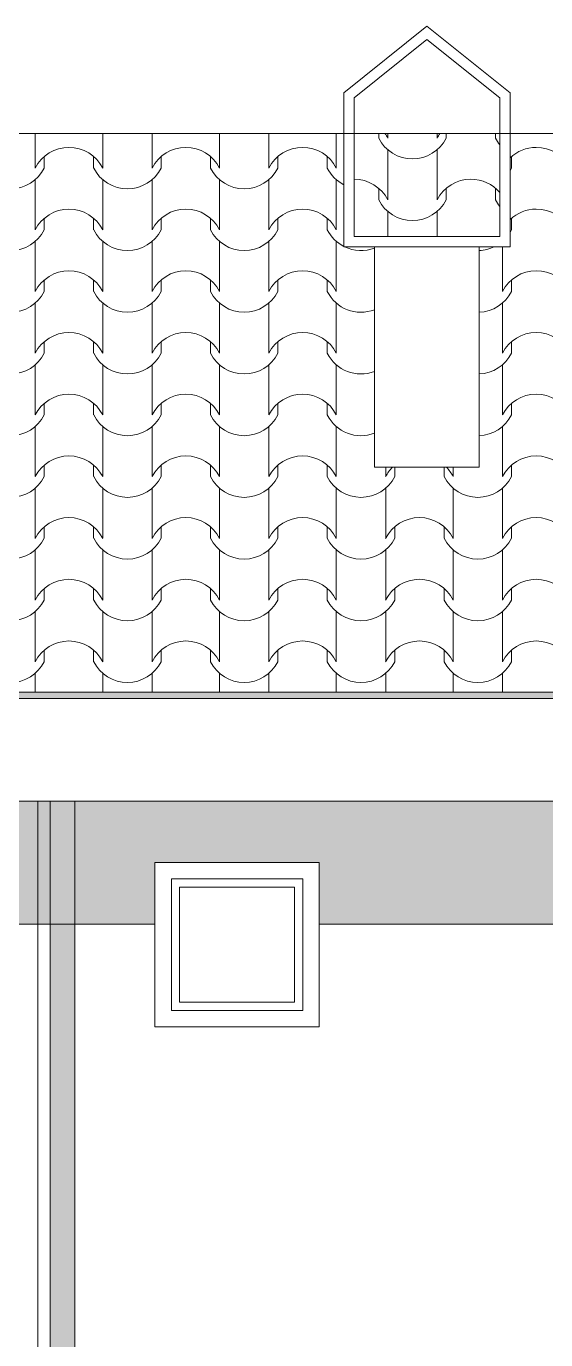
# Model space of a CAD drawing. Header units: feet. Extents: x 2791058 to 2855058, y -67651 to -18651.
# Drawn here: x 2804783 to 2806048, y -32281 to -29081 of the extents above; entities that cross this region are included whole.
import ezdxf

# ---------------------------------------------------------------- set-up
doc = ezdxf.new("R2010")
doc.units = ezdxf.units.FT
doc.header["$MEASUREMENT"] = 0
doc.linetypes.add('Hidden Line', pattern=[195.611112, 141.111112, -54.5])
doc.layers.add('Exterior walls', color=7, linetype='Continuous')
for name, color, linetype, lineweight in [('Exterior walls_Pen_No__1', 7, 'Continuous', 0), ('Exterior walls_Pen_No__80', 3, 'Continuous', 0), ('Lines_Pen_No__20', 1, 'Continuous', 0), ('Shell - Roof_Pen_No__20', 1, 'Continuous', 0), ('Shell - Roof_Pen_No__21', 7, 'Continuous', 0), ('Structural - Bearing_Pen_No__1', 7, 'Continuous', 0)]:
    doc.layers.add(name, color=color, linetype=linetype, lineweight=lineweight)
doc.layers.add('Structural - Bearing_Pen_No__61', color=7, linetype='Continuous', lineweight=0, true_color=0x6a6a6a)
doc.layers.add('Structural - Bearing_Pen_No__62', color=7, linetype='Continuous', lineweight=0, true_color=0xaaaaaa)

# ---------------------------------------------------------------- blocks, each defined once
blk = doc.blocks.new('*X2', base_point=(2247653.8, -76425))
at = {"layer": 'Structural - Bearing_Pen_No__62', "color": 253, "linetype": 'Continuous', "lineweight": 0, "true_color": 0xaaaaaa}
for p, q in [((2804805.3, -29342.3), (2804805.3, -29365.5)), ((2804969.5, -29342.3), (2804969.5, -29365.5)), ((2805089.8, -29342.3), (2805089.8, -29365.5)), ((2805254, -29342.3), (2805254, -29365.5)), ((2805374.3, -29342.3), (2805374.3, -29365.5)), ((2805538.5, -29342.3), (2805538.5, -29365.5)), ((2804805.3, -29365.5), (2804805.3, -29426.5)), ((2804969.5, -29365.5), (2804969.5, -29426.5)), ((2805089.8, -29365.5), (2805089.8, -29426.5)), ((2805254, -29365.5), (2805254, -29426.5)), ((2805374.3, -29365.5), (2805374.3, -29426.5)), ((2805538.5, -29365.5), (2805538.5, -29426.5)), ((2804827.3, -29398.4), (2804827.3, -29426.5)), ((2804947.5, -29398.4), (2804947.5, -29426.5)), ((2805111.8, -29398.4), (2805111.8, -29426.5)), ((2805232, -29398.4), (2805232, -29426.5)), ((2805396.3, -29398.4), (2805396.3, -29426.5)), ((2805516.5, -29398.4), (2805516.5, -29426.5)), ((2805965.2, -29398.4), (2805965.2, -29426.5)), ((2804805.3, -29454.9), (2804805.3, -29515.8)), ((2804969.5, -29454.9), (2804969.5, -29515.8)), ((2805089.8, -29454.9), (2805089.8, -29515.8)), ((2805254, -29454.9), (2805254, -29515.8)), ((2805374.3, -29454.9), (2805374.3, -29515.8)), ((2805538.5, -29454.9), (2805538.5, -29515.8)), ((2804805.3, -29515.8), (2804805.3, -29576.8)), ((2804969.5, -29515.8), (2804969.5, -29576.8)), ((2805089.8, -29515.8), (2805089.8, -29576.8)), ((2805254, -29515.8), (2805254, -29576.8)), ((2805374.3, -29515.8), (2805374.3, -29576.8)), ((2805538.5, -29515.8), (2805538.5, -29576.8)), ((2804827.3, -29548.8), (2804827.3, -29576.8)), ((2804947.5, -29548.8), (2804947.5, -29576.8)), ((2805111.8, -29548.8), (2805111.8, -29576.8)), ((2805232, -29548.8), (2805232, -29576.8)), ((2805396.3, -29548.8), (2805396.3, -29576.8)), ((2805516.5, -29548.8), (2805516.5, -29576.8)), ((2805965.2, -29548.8), (2805965.2, -29576.8)), ((2804805.3, -29605.2), (2804805.3, -29666.2)), ((2804969.5, -29605.2), (2804969.5, -29666.2)), ((2805089.8, -29605.2), (2805089.8, -29666.2)), ((2805254, -29605.2), (2805254, -29666.2)), ((2805374.3, -29605.2), (2805374.3, -29666.2)), ((2805538.5, -29605.2), (2805538.5, -29666.2)), ((2805943.2, -29618.2), (2805943.2, -29666.2)), ((2804805.3, -29666.2), (2804805.3, -29727.1)), ((2804969.5, -29666.2), (2804969.5, -29727.1)), ((2805089.8, -29666.2), (2805089.8, -29727.1)), ((2805254, -29666.2), (2805254, -29727.1)), ((2805374.3, -29666.2), (2805374.3, -29727.1)), ((2805538.5, -29666.2), (2805538.5, -29727.1)), ((2805943.2, -29666.2), (2805943.2, -29727.1)), ((2804827.3, -29699.1), (2804827.3, -29727.1)), ((2804947.5, -29699.1), (2804947.5, -29727.1)), ((2805111.8, -29699.1), (2805111.8, -29727.1)), ((2805232, -29699.1), (2805232, -29727.1)), ((2805396.3, -29699.1), (2805396.3, -29727.1)), ((2805516.5, -29699.1), (2805516.5, -29727.1)), ((2805965.2, -29699.1), (2805965.2, -29727.1)), ((2804805.3, -29755.5), (2804805.3, -29816.5)), ((2804969.5, -29755.5), (2804969.5, -29816.5)), ((2805089.8, -29755.5), (2805089.8, -29816.5)), ((2805254, -29755.5), (2805254, -29816.5)), ((2805374.3, -29755.5), (2805374.3, -29816.5)), ((2805538.5, -29755.5), (2805538.5, -29816.5)), ((2805943.2, -29755.5), (2805943.2, -29816.5)), ((2804805.3, -29816.5), (2804805.3, -29877.5)), ((2804969.5, -29816.5), (2804969.5, -29877.5)), ((2805089.8, -29816.5), (2805089.8, -29877.5)), ((2805254, -29816.5), (2805254, -29877.5)), ((2805374.3, -29816.5), (2805374.3, -29877.5)), ((2805538.5, -29816.5), (2805538.5, -29877.5)), ((2805943.2, -29816.5), (2805943.2, -29877.5)), ((2804827.3, -29849.5), (2804827.3, -29877.5)), ((2804947.5, -29849.5), (2804947.5, -29877.5)), ((2805111.8, -29849.5), (2805111.8, -29877.5)), ((2805232, -29849.5), (2805232, -29877.5)), ((2805396.3, -29849.5), (2805396.3, -29877.5)), ((2805516.5, -29849.5), (2805516.5, -29877.5)), ((2805965.2, -29849.5), (2805965.2, -29877.5)), ((2804805.3, -29905.9), (2804805.3, -29966.8)), ((2804969.5, -29905.9), (2804969.5, -29966.8)), ((2805089.8, -29905.9), (2805089.8, -29966.8)), ((2805254, -29905.9), (2805254, -29966.8)), ((2805374.3, -29905.9), (2805374.3, -29966.8)), ((2805538.5, -29905.9), (2805538.5, -29966.8)), ((2805943.2, -29905.9), (2805943.2, -29966.8)), ((2804805.3, -29966.8), (2804805.3, -30027.8)), ((2804969.5, -29966.8), (2804969.5, -30027.8)), ((2805089.8, -29966.8), (2805089.8, -30027.8)), ((2805254, -29966.8), (2805254, -30027.8)), ((2805374.3, -29966.8), (2805374.3, -30027.8)), ((2805538.5, -29966.8), (2805538.5, -30027.8)), ((2805943.2, -29966.8), (2805943.2, -30027.8)), ((2804827.3, -29999.8), (2804827.3, -30027.8)), ((2804947.5, -29999.8), (2804947.5, -30027.8)), ((2805111.8, -29999.8), (2805111.8, -30027.8)), ((2805232, -29999.8), (2805232, -30027.8)), ((2805396.3, -29999.8), (2805396.3, -30027.8)), ((2805516.5, -29999.8), (2805516.5, -30027.8)), ((2805965.2, -29999.8), (2805965.2, -30027.8)), ((2804805.3, -30056.2), (2804805.3, -30117.2)), ((2804969.5, -30056.2), (2804969.5, -30117.2)), ((2805089.8, -30056.2), (2805089.8, -30117.2)), ((2805254, -30056.2), (2805254, -30117.2)), ((2805374.3, -30056.2), (2805374.3, -30117.2)), ((2805538.5, -30056.2), (2805538.5, -30117.2)), ((2805943.2, -30056.2), (2805943.2, -30117.2)), ((2804805.3, -30117.2), (2804805.3, -30178.2)), ((2804969.5, -30117.2), (2804969.5, -30178.2)), ((2805089.8, -30117.2), (2805089.8, -30178.2)), ((2805254, -30117.2), (2805254, -30178.2)), ((2805374.3, -30117.2), (2805374.3, -30178.2)), ((2805538.5, -30117.2), (2805538.5, -30178.2)), ((2805943.2, -30117.2), (2805943.2, -30178.2)), ((2804827.3, -30150.1), (2804827.3, -30178.2)), ((2804947.5, -30150.1), (2804947.5, -30178.2)), ((2805111.8, -30150.1), (2805111.8, -30178.2)), ((2805232, -30150.1), (2805232, -30178.2)), ((2805396.3, -30150.1), (2805396.3, -30178.2)), ((2805516.5, -30150.1), (2805516.5, -30178.2)), ((2805658.7, -30155.4), (2805658.7, -30178.2)), ((2805680.7, -30155.4), (2805680.7, -30178.2)), ((2805801, -30155.4), (2805801, -30178.2)), ((2805823, -30155.4), (2805823, -30178.2)), ((2805965.2, -30150.1), (2805965.2, -30178.2)), ((2804805.3, -30206.5), (2804805.3, -30267.5)), ((2804969.5, -30206.5), (2804969.5, -30267.5)), ((2805089.8, -30206.5), (2805089.8, -30267.5)), ((2805254, -30206.5), (2805254, -30267.5)), ((2805374.3, -30206.5), (2805374.3, -30267.5)), ((2805538.5, -30206.5), (2805538.5, -30267.5)), ((2805658.7, -30206.5), (2805658.7, -30267.5)), ((2805823, -30206.5), (2805823, -30267.5)), ((2805943.2, -30206.5), (2805943.2, -30267.5)), ((2804805.3, -30267.5), (2804805.3, -30328.5)), ((2804969.5, -30267.5), (2804969.5, -30328.5)), ((2805089.8, -30267.5), (2805089.8, -30328.5)), ((2805254, -30267.5), (2805254, -30328.5)), ((2805374.3, -30267.5), (2805374.3, -30328.5)), ((2805538.5, -30267.5), (2805538.5, -30328.5)), ((2805658.7, -30267.5), (2805658.7, -30328.5)), ((2805823, -30267.5), (2805823, -30328.5)), ((2805943.2, -30267.5), (2805943.2, -30328.5)), ((2804827.3, -30300.5), (2804827.3, -30328.5)), ((2804947.5, -30300.5), (2804947.5, -30328.5)), ((2805111.8, -30300.5), (2805111.8, -30328.5)), ((2805232, -30300.5), (2805232, -30328.5)), ((2805396.3, -30300.5), (2805396.3, -30328.5)), ((2805516.5, -30300.5), (2805516.5, -30328.5)), ((2805680.7, -30300.5), (2805680.7, -30328.5)), ((2805801, -30300.5), (2805801, -30328.5)), ((2805965.2, -30300.5), (2805965.2, -30328.5)), ((2804805.3, -30356.9), (2804805.3, -30417.9)), ((2804969.5, -30356.9), (2804969.5, -30417.9)), ((2805089.8, -30356.9), (2805089.8, -30417.9)), ((2805254, -30356.9), (2805254, -30417.9)), ((2805374.3, -30356.9), (2805374.3, -30417.9)), ((2805538.5, -30356.9), (2805538.5, -30417.9)), ((2805658.7, -30356.9), (2805658.7, -30417.9)), ((2805823, -30356.9), (2805823, -30417.9)), ((2805943.2, -30356.9), (2805943.2, -30417.9)), ((2804805.3, -30417.9), (2804805.3, -30478.8)), ((2804969.5, -30417.9), (2804969.5, -30478.8)), ((2805089.8, -30417.9), (2805089.8, -30478.8)), ((2805254, -30417.9), (2805254, -30478.8)), ((2805374.3, -30417.9), (2805374.3, -30478.8)), ((2805538.5, -30417.9), (2805538.5, -30478.8)), ((2805658.7, -30417.9), (2805658.7, -30478.8)), ((2805823, -30417.9), (2805823, -30478.8)), ((2805943.2, -30417.9), (2805943.2, -30478.8)), ((2804827.3, -30450.8), (2804827.3, -30478.8)), ((2804947.5, -30450.8), (2804947.5, -30478.8)), ((2805111.8, -30450.8), (2805111.8, -30478.8)), ((2805232, -30450.8), (2805232, -30478.8)), ((2805396.3, -30450.8), (2805396.3, -30478.8)), ((2805516.5, -30450.8), (2805516.5, -30478.8)), ((2805680.7, -30450.8), (2805680.7, -30478.8)), ((2805801, -30450.8), (2805801, -30478.8)), ((2805965.2, -30450.8), (2805965.2, -30478.8)), ((2804805.3, -30507.2), (2804805.3, -30568.2)), ((2804969.5, -30507.2), (2804969.5, -30568.2)), ((2805089.8, -30507.2), (2805089.8, -30568.2)), ((2805254, -30507.2), (2805254, -30568.2)), ((2805374.3, -30507.2), (2805374.3, -30568.2)), ((2805538.5, -30507.2), (2805538.5, -30568.2)), ((2805658.7, -30507.2), (2805658.7, -30568.2)), ((2805823, -30507.2), (2805823, -30568.2)), ((2805943.2, -30507.2), (2805943.2, -30568.2)), ((2804805.3, -30568.2), (2804805.3, -30629.2)), ((2804969.5, -30568.2), (2804969.5, -30629.2)), ((2805089.8, -30568.2), (2805089.8, -30629.2)), ((2805254, -30568.2), (2805254, -30629.2)), ((2805374.3, -30568.2), (2805374.3, -30629.2)), ((2805538.5, -30568.2), (2805538.5, -30629.2)), ((2805658.7, -30568.2), (2805658.7, -30629.2)), ((2805823, -30568.2), (2805823, -30629.2)), ((2805943.2, -30568.2), (2805943.2, -30629.2)), ((2804827.3, -30601.1), (2804827.3, -30629.2)), ((2804947.5, -30601.1), (2804947.5, -30629.2)), ((2805111.8, -30601.1), (2805111.8, -30629.2)), ((2805232, -30601.1), (2805232, -30629.2)), ((2805396.3, -30601.1), (2805396.3, -30629.2)), ((2805516.5, -30601.1), (2805516.5, -30629.2)), ((2805680.7, -30601.1), (2805680.7, -30629.2)), ((2805801, -30601.1), (2805801, -30629.2)), ((2805965.2, -30601.1), (2805965.2, -30629.2)), ((2804805.3, -30657.6), (2804805.3, -30703.5)), ((2804969.5, -30657.6), (2804969.5, -30703.5)), ((2805089.8, -30657.6), (2805089.8, -30703.5)), ((2805254, -30657.6), (2805254, -30703.5)), ((2805374.3, -30657.6), (2805374.3, -30703.5)), ((2805538.5, -30657.6), (2805538.5, -30703.5)), ((2805658.7, -30657.6), (2805658.7, -30703.5)), ((2805823, -30657.6), (2805823, -30703.5)), ((2805943.2, -30657.6), (2805943.2, -30703.5))]:
    blk.add_line(p, q, dxfattribs=at)
for centre, radius, start, end in [((2804887.7, -29468.4), 92.5, 90.1705, 153.0115), ((2804887.1, -29468.4), 92.5, 26.9885, 89.8295), ((2805172.2, -29468.4), 92.5, 90.1705, 153.0115), ((2805171.6, -29468.4), 92.5, 26.9885, 89.8295), ((2805456.7, -29468.4), 92.5, 90.1705, 153.0115), ((2805456.1, -29468.4), 92.5, 26.9885, 89.8295), ((2806025.6, -29468.4), 92.5, 90.1705, 133.8296), ((2806025.1, -29468.4), 92.5, 26.9885, 89.8295), ((2804745.2, -29385.2), 91.9, 206.7044, 333.2956), ((2805029.7, -29385.2), 91.9, 206.7044, 333.2956), ((2805314.1, -29385.2), 91.9, 206.7044, 333.2956), ((2805598.6, -29385.2), 91.9, 206.7044, 242.7859), ((2805883.1, -29385.2), 91.9, 328.6181, 333.2956), ((2804887.7, -29618.8), 92.5, 90.1705, 153.0115), ((2804887.1, -29618.8), 92.5, 26.9885, 89.8295), ((2805172.2, -29618.8), 92.5, 90.1705, 153.0115), ((2805171.6, -29618.8), 92.5, 26.9885, 89.8295), ((2805456.7, -29618.8), 92.5, 90.1705, 153.0115), ((2805456.1, -29618.8), 92.5, 26.9885, 89.8295), ((2806025.6, -29618.8), 92.5, 90.1705, 133.8296), ((2806025.1, -29618.8), 92.5, 26.9885, 89.8295), ((2804745.2, -29535.5), 91.9, 206.7044, 333.2956), ((2805029.7, -29535.5), 91.9, 206.7044, 333.2956), ((2805314.1, -29535.5), 91.9, 206.7044, 333.2956), ((2805598.6, -29535.5), 91.9, 206.7044, 242.7859), ((2805883.1, -29535.5), 91.9, 328.6181, 333.2956), ((2805598.6, -29535.5), 91.9, 244.0777, 291.0108), ((2805883.1, -29535.5), 91.9, 272.1695, 295.9223), ((2804887.7, -29769.1), 92.5, 90.1705, 153.0115), ((2804887.1, -29769.1), 92.5, 26.9885, 89.8295), ((2805172.2, -29769.1), 92.5, 90.1705, 153.0115), ((2805171.6, -29769.1), 92.5, 26.9885, 89.8295), ((2805456.7, -29769.1), 92.5, 90.1705, 153.0115), ((2805456.1, -29769.1), 92.5, 26.9885, 89.8295), ((2806025.6, -29769.1), 92.5, 90.1705, 153.0115), ((2806025.1, -29769.1), 92.5, 26.9885, 89.8295), ((2804745.2, -29685.8), 91.9, 206.7044, 333.2956), ((2805029.7, -29685.8), 91.9, 206.7044, 333.2956), ((2805314.1, -29685.8), 91.9, 206.7044, 333.2956), ((2805598.6, -29685.8), 91.9, 206.7044, 291.0108), ((2805883.1, -29685.8), 91.9, 272.1695, 333.2956), ((2804887.7, -29919.4), 92.5, 90.1705, 153.0115), ((2804887.1, -29919.4), 92.5, 26.9885, 89.8295), ((2805172.2, -29919.4), 92.5, 90.1705, 153.0115), ((2805171.6, -29919.4), 92.5, 26.9885, 89.8295), ((2805456.7, -29919.4), 92.5, 90.1705, 153.0115), ((2805456.1, -29919.4), 92.5, 26.9885, 89.8295), ((2806025.6, -29919.4), 92.5, 90.1705, 153.0115), ((2806025.1, -29919.4), 92.5, 26.9885, 89.8295), ((2804745.2, -29836.2), 91.9, 206.7044, 333.2956), ((2805029.7, -29836.2), 91.9, 206.7044, 333.2956), ((2805314.1, -29836.2), 91.9, 206.7044, 333.2956), ((2805598.6, -29836.2), 91.9, 206.7044, 291.0108), ((2805883.1, -29836.2), 91.9, 272.1695, 333.2956), ((2804887.7, -30069.8), 92.5, 90.1705, 153.0115), ((2804887.1, -30069.8), 92.5, 26.9885, 89.8295), ((2805172.2, -30069.8), 92.5, 90.1705, 153.0115), ((2805171.6, -30069.8), 92.5, 26.9885, 89.8295), ((2805456.7, -30069.8), 92.5, 90.1705, 153.0115), ((2805456.1, -30069.8), 92.5, 26.9885, 89.8295), ((2806025.6, -30069.8), 92.5, 90.1705, 153.0115), ((2806025.1, -30069.8), 92.5, 26.9885, 89.8295), ((2804745.2, -29986.5), 91.9, 206.7044, 333.2956), ((2805029.7, -29986.5), 91.9, 206.7044, 333.2956), ((2805314.1, -29986.5), 91.9, 206.7044, 333.2956), ((2805598.6, -29986.5), 91.9, 206.7044, 291.0108), ((2805883.1, -29986.5), 91.9, 272.1695, 333.2956), ((2804887.7, -30220.1), 92.5, 90.1705, 153.0115), ((2804887.1, -30220.1), 92.5, 26.9885, 89.8295), ((2805172.2, -30220.1), 92.5, 90.1705, 153.0115), ((2805171.6, -30220.1), 92.5, 26.9885, 89.8295), ((2805456.7, -30220.1), 92.5, 90.1705, 153.0115), ((2805456.1, -30220.1), 92.5, 26.9885, 89.8295), ((2806025.6, -30220.1), 92.5, 90.1705, 153.0115), ((2806025.1, -30220.1), 92.5, 26.9885, 89.8295), ((2805741.1, -30220.1), 92.5, 135.595, 153.0115), ((2805740.6, -30220.1), 92.5, 26.9885, 44.405), ((2804745.2, -30136.8), 91.9, 206.7044, 333.2956), ((2805029.7, -30136.8), 91.9, 206.7044, 333.2956), ((2805314.1, -30136.8), 91.9, 206.7044, 333.2956), ((2805598.6, -30136.8), 91.9, 206.7044, 333.2956), ((2805883.1, -30136.8), 91.9, 206.7044, 333.2956), ((2804887.7, -30370.5), 92.5, 90.1705, 153.0115), ((2804887.1, -30370.5), 92.5, 26.9885, 89.8295), ((2805172.2, -30370.5), 92.5, 90.1705, 153.0115), ((2805171.6, -30370.5), 92.5, 26.9885, 89.8295), ((2805456.7, -30370.5), 92.5, 90.1705, 153.0115), ((2805456.1, -30370.5), 92.5, 26.9885, 89.8295), ((2805741.1, -30370.5), 92.5, 90.1705, 153.0115), ((2805740.6, -30370.5), 92.5, 26.9885, 89.8295), ((2806025.6, -30370.5), 92.5, 90.1705, 153.0115), ((2806025.1, -30370.5), 92.5, 26.9885, 89.8295), ((2804745.2, -30287.2), 91.9, 206.7044, 333.2956), ((2805029.7, -30287.2), 91.9, 206.7044, 333.2956), ((2805314.1, -30287.2), 91.9, 206.7044, 333.2956), ((2805598.6, -30287.2), 91.9, 206.7044, 333.2956), ((2805883.1, -30287.2), 91.9, 206.7044, 333.2956), ((2804887.7, -30520.8), 92.5, 90.1705, 153.0115), ((2804887.1, -30520.8), 92.5, 26.9885, 89.8295), ((2805172.2, -30520.8), 92.5, 90.1705, 153.0115), ((2805171.6, -30520.8), 92.5, 26.9885, 89.8295), ((2805456.7, -30520.8), 92.5, 90.1705, 153.0115), ((2805456.1, -30520.8), 92.5, 26.9885, 89.8295), ((2805741.1, -30520.8), 92.5, 90.1705, 153.0115), ((2805740.6, -30520.8), 92.5, 26.9885, 89.8295), ((2806025.6, -30520.8), 92.5, 90.1705, 153.0115), ((2806025.1, -30520.8), 92.5, 26.9885, 89.8295), ((2804745.2, -30437.5), 91.9, 206.7044, 333.2956), ((2805029.7, -30437.5), 91.9, 206.7044, 333.2956), ((2805314.1, -30437.5), 91.9, 206.7044, 333.2956), ((2805598.6, -30437.5), 91.9, 206.7044, 333.2956), ((2805883.1, -30437.5), 91.9, 206.7044, 333.2956), ((2804887.7, -30671.1), 92.5, 90.1705, 153.0115), ((2804887.1, -30671.1), 92.5, 26.9885, 89.8295), ((2805172.2, -30671.1), 92.5, 90.1705, 153.0115), ((2805171.6, -30671.1), 92.5, 26.9885, 89.8295), ((2805456.7, -30671.1), 92.5, 90.1705, 153.0115), ((2805456.1, -30671.1), 92.5, 26.9885, 89.8295), ((2805741.1, -30671.1), 92.5, 90.1705, 153.0115), ((2805740.6, -30671.1), 92.5, 26.9885, 89.8295), ((2806025.6, -30671.1), 92.5, 90.1705, 153.0115), ((2806025.1, -30671.1), 92.5, 26.9885, 89.8295), ((2804745.2, -30587.8), 91.9, 206.7044, 333.2956), ((2805029.7, -30587.8), 91.9, 206.7044, 333.2956), ((2805314.1, -30587.8), 91.9, 206.7044, 333.2956), ((2805598.6, -30587.8), 91.9, 206.7044, 333.2956), ((2805883.1, -30587.8), 91.9, 206.7044, 333.2956)]:
    blk.add_arc(centre, radius, start, end, dxfattribs=at)
blk = doc.blocks.new('Fill_1', base_point=(2247653.8, -74225))
at = {"layer": 'Structural - Bearing_Pen_No__1', "color": 7, "linetype": 'Continuous', "lineweight": 0}
for p, q in [((2805556.6, -29342.3), (2802636.6, -29342.3)), ((2805556.6, -29618.2), (2805556.6, -29342.3)), ((2807286.6, -29342.3), (2805961.6, -29342.3)), ((2805961.6, -29342.3), (2805961.6, -29618.2)), ((2805631.6, -29618.2), (2805556.6, -29618.2)), ((2805631.6, -30155.4), (2805631.6, -29618.2)), ((2805961.6, -29618.2), (2805886.6, -29618.2)), ((2805886.6, -29618.2), (2805886.6, -30155.4)), ((2805886.6, -30155.4), (2805631.6, -30155.4)), ((2802636.6, -30703.5), (2810586.6, -30703.5))]:
    blk.add_line(p, q, dxfattribs=at)
at = {"layer": 'Structural - Bearing_Pen_No__62', "color": 253, "linetype": 'Continuous', "lineweight": 0, "true_color": 0xaaaaaa}
blk.add_blockref('*X2', (2247653.8, -76425), dxfattribs=at)
blk = doc.blocks.new('*X12', base_point=(2247653.8, -76425))
at = {"layer": 'Structural - Bearing_Pen_No__62', "color": 253, "linetype": 'Continuous', "lineweight": 0, "true_color": 0xaaaaaa}
for p, q in [((2805641.7, -29342.3), (2805641.7, -29353.5)), ((2805663.7, -29342.3), (2805663.7, -29353.5)), ((2805783.9, -29342.3), (2805783.9, -29353.5)), ((2805805.9, -29342.3), (2805805.9, -29353.5)), ((2805926.2, -29342.3), (2805926.2, -29353.5)), ((2805663.7, -29381.9), (2805663.7, -29442.8)), ((2805783.9, -29381.9), (2805783.9, -29442.8)), ((2805663.7, -29442.8), (2805663.7, -29503.8)), ((2805783.9, -29442.8), (2805783.9, -29503.8)), ((2805641.7, -29475.8), (2805641.7, -29503.8)), ((2805805.9, -29475.8), (2805805.9, -29503.8)), ((2805926.2, -29475.8), (2805926.2, -29503.8)), ((2805663.7, -29532.2), (2805663.7, -29593.2)), ((2805783.9, -29532.2), (2805783.9, -29593.2))]:
    blk.add_line(p, q, dxfattribs=at)
for centre, radius, start, end in [((2805581.3, -29395.4), 92.5, 26.9885, 35.0749), ((2805866.3, -29395.4), 92.5, 144.9251, 153.0115), ((2805723.8, -29312.2), 91.9, 206.7044, 333.2956), ((2806008.3, -29312.2), 91.9, 206.7044, 218.723), ((2805581.3, -29545.8), 92.5, 26.9885, 89.8295), ((2805866.3, -29545.8), 92.5, 90.1705, 153.0115), ((2805865.8, -29545.8), 92.5, 40.0376, 89.8295), ((2805723.8, -29462.5), 91.9, 206.7044, 333.2956), ((2806008.3, -29462.5), 91.9, 206.7044, 218.723)]:
    blk.add_arc(centre, radius, start, end, dxfattribs=at)
blk = doc.blocks.new('Fill_6', base_point=(2247653.8, -74225))
at = {"layer": 'Structural - Bearing_Pen_No__1', "color": 7, "linetype": 'Continuous', "lineweight": 0}
for p, q in [((2805581.6, -29342.3), (2805581.6, -29593.2)), ((2805936.6, -29342.3), (2805581.6, -29342.3)), ((2805936.6, -29593.2), (2805936.6, -29342.3)), ((2805581.6, -29593.2), (2805936.6, -29593.2))]:
    blk.add_line(p, q, dxfattribs=at)
at = {"layer": 'Structural - Bearing_Pen_No__62', "color": 253, "linetype": 'Continuous', "lineweight": 0, "true_color": 0xaaaaaa}
blk.add_blockref('*X12', (2247653.8, -76425), dxfattribs=at)
blk = doc.blocks.new('Wall_1', base_point=(2804901.6, -30968.5))
at = {"layer": 'Exterior walls', "linetype": 'Continuous', "lineweight": 0}
blk.add_hatch(color=255, dxfattribs=at).paths.add_polyline_path([(2804841.6, -30968.5), (2804841.6, -36774.5), (2804901.6, -36787), (2804901.6, -30968.5)])
at = {"layer": 'Exterior walls_Pen_No__1', "color": 7, "linetype": 'Continuous', "lineweight": 0, "flags": 128}
for points in [[(2804841.6, -30968.5), (2804841.6, -36774.5)], [(2804901.6, -30968.5), (2804841.6, -30968.5)], [(2804901.6, -36787), (2804901.6, -30968.5)]]:
    blk.add_lwpolyline(points, dxfattribs=at)

msp = doc.modelspace()

# ---------------------------------------------------------------- hatches: boundary and pattern name
at = {"layer": 'Exterior walls_Pen_No__80', "linetype": 'Continuous', "lineweight": 0, "true_color": 0x7fff7f}
msp.add_hatch(color=91, dxfattribs=at).paths.add_polyline_path([(2802711.6, -30968.5), (2802711.6, -31268.5), (2803521.6, -31268.5), (2803521.6, -31118.5), (2804721.6, -31118.5), (2804721.6, -31268.5), (2805096.7, -31268.5), (2805096.7, -31118.5), (2805496.7, -31118.5), (2805496.7, -31268.5), (2807675.3, -31268.5), (2807675.3, -31118.5), (2808075.3, -31118.5), (2808075.3, -31268.5), (2808496.6, -31268.5), (2808496.6, -31118.5), (2809696.6, -31118.5), (2809696.6, -31268.5), (2811321.6, -31268.5), (2811321.6, -31118.5), (2812521.6, -31118.5), (2812521.6, -31268.5), (2812950.4, -31268.5), (2812950.4, -31118.5), (2813350.4, -31118.5), (2813350.4, -31268.5), (2815461.2, -31268.5), (2815461.2, -31118.5), (2815861.2, -31118.5), (2815861.2, -31268.5), (2816296.6, -31268.5), (2816296.6, -31118.5), (2817496.6, -31118.5), (2817496.6, -31268.5), (2818311.6, -31268.5), (2818311.6, -30968.5)])
at = {"layer": 'Structural - Bearing_Pen_No__61', "linetype": 'Continuous', "lineweight": 0, "true_color": 0x6a6a6a}
msp.add_hatch(color=251, dxfattribs=at).paths.add_polyline_path([(2810761.6, -30718.5), (2810761.6, -30703.5), (2810736.6, -30703.5), (2802486.6, -30703.5), (2802486.6, -30718.5), (2810711.6, -30718.5)])

# ---------------------------------------------------------------- linework, layer by layer
at = {"layer": 'Exterior walls_Pen_No__1', "color": 7, "linetype": 'Continuous', "lineweight": 0, "flags": 128}
msp.add_lwpolyline([(2818311.6, -30968.5), (2802711.6, -30968.5), (2802711.6, -31268.5), (2803521.6, -31268.5), (2803521.6, -31118.5), (2804721.6, -31118.5), (2804721.6, -31268.5), (2805096.7, -31268.5), (2805096.7, -31118.5), (2805496.7, -31118.5), (2805496.7, -31268.5), (2807675.3, -31268.5), (2807675.3, -31118.5), (2808075.3, -31118.5), (2808075.3, -31268.5), (2808496.6, -31268.5), (2808496.6, -31118.5), (2809696.6, -31118.5), (2809696.6, -31268.5), (2811321.6, -31268.5)], dxfattribs=at)
at = {"layer": 'Lines_Pen_No__20', "color": 1, "linetype": 'Hidden Line', "lineweight": 0}
for p, q in [((2805096.7, -31188.5), (2805096.7, -31118.5)), ((2805496.7, -31118.5), (2805096.7, -31118.5)), ((2805096.7, -31188.5), (2805096.7, -31118.5)), ((2805496.7, -31188.5), (2805496.7, -31118.5))]:
    msp.add_line(p, q, dxfattribs=at)
at = {"layer": 'Lines_Pen_No__20', "color": 1, "linetype": 'Continuous', "lineweight": 0}
for points in [[(2805096.7, -31118.5), (2805496.7, -31118.5), (2805496.7, -31518.5), (2805096.7, -31518.5)], [(2805136.7, -31158.5), (2805456.7, -31158.5), (2805456.7, -31478.5), (2805136.7, -31478.5)], [(2805156.7, -31178.5), (2805436.7, -31178.5), (2805436.7, -31458.5), (2805156.7, -31458.5)]]:
    msp.add_lwpolyline(points, close=True, dxfattribs=at)
at = {"layer": 'Shell - Roof_Pen_No__20', "color": 1, "linetype": 'Continuous', "lineweight": 0}
for p, q in [((2805496.7, -31118.5), (2805096.7, -31118.5)), ((2805096.7, -31118.5), (2805096.7, -31518.5)), ((2805496.7, -31518.5), (2805496.7, -31118.5)), ((2805096.7, -31518.5), (2805496.7, -31518.5))]:
    msp.add_line(p, q, dxfattribs=at)
at = {"layer": 'Shell - Roof_Pen_No__21', "color": 7, "linetype": 'Continuous', "lineweight": 0}
for p, q in [((2805759.1, -29080.9), (2805556.6, -29243.2)), ((2805759.1, -29080.9), (2805961.6, -29243.2)), ((2805759.1, -29112.8), (2805581.6, -29255)), ((2805759.1, -29112.8), (2805936.6, -29255)), ((2805556.6, -29618.2), (2805556.6, -29243.2)), ((2805961.6, -29618.2), (2805961.6, -29243.2)), ((2805581.6, -29593.2), (2805581.6, -29255)), ((2805936.6, -29593.2), (2805936.6, -29255)), ((2805556.6, -29342.3), (2802486.6, -29342.3)), ((2818511.6, -29342.3), (2802511.6, -29342.3)), ((2805581.6, -29593.2), (2805936.6, -29593.2)), ((2805631.6, -29618.2), (2805556.6, -29618.2)), ((2805631.6, -29618.2), (2805886.6, -29618.2)), ((2805631.6, -29618.2), (2805631.6, -30155.4)), ((2805886.6, -29618.2), (2805886.6, -30155.4)), ((2805886.6, -29618.2), (2805961.6, -29618.2)), ((2805631.6, -30155.4), (2805886.6, -30155.4)), ((2802486.6, -30703.5), (2810736.6, -30703.5)), ((2802486.6, -30718.5), (2810711.6, -30718.5)), ((2802511.6, -30718.5), (2810711.6, -30718.5)), ((2802511.6, -30968.5), (2810711.6, -30968.5)), ((2804811.6, -30968.5), (2804811.6, -36768.5))]:
    msp.add_line(p, q, dxfattribs=at)
at = {"layer": 'Structural - Bearing_Pen_No__61', "color": 251, "linetype": 'Continuous', "lineweight": 0, "true_color": 0x6a6a6a, "flags": 128}
msp.add_lwpolyline([(2810761.6, -30718.5), (2810761.6, -30703.5), (2810736.6, -30703.5), (2802486.6, -30703.5), (2802486.6, -30718.5), (2810711.6, -30718.5)], close=True, dxfattribs=at)

# ---------------------------------------------------------------- block references
at = {"layer": 'Exterior walls', "color": 7, "lineweight": 0}
msp.add_blockref('Wall_1', (2804901.6, -30968.5), dxfattribs=at)
at = {"layer": 'Structural - Bearing_Pen_No__62', "color": 253, "linetype": 'Continuous', "lineweight": 0, "true_color": 0xaaaaaa}
for name in ['Fill_1', 'Fill_6']:
    msp.add_blockref(name, (2247653.8, -74225), dxfattribs=at)

doc.saveas('drawing.dxf')
